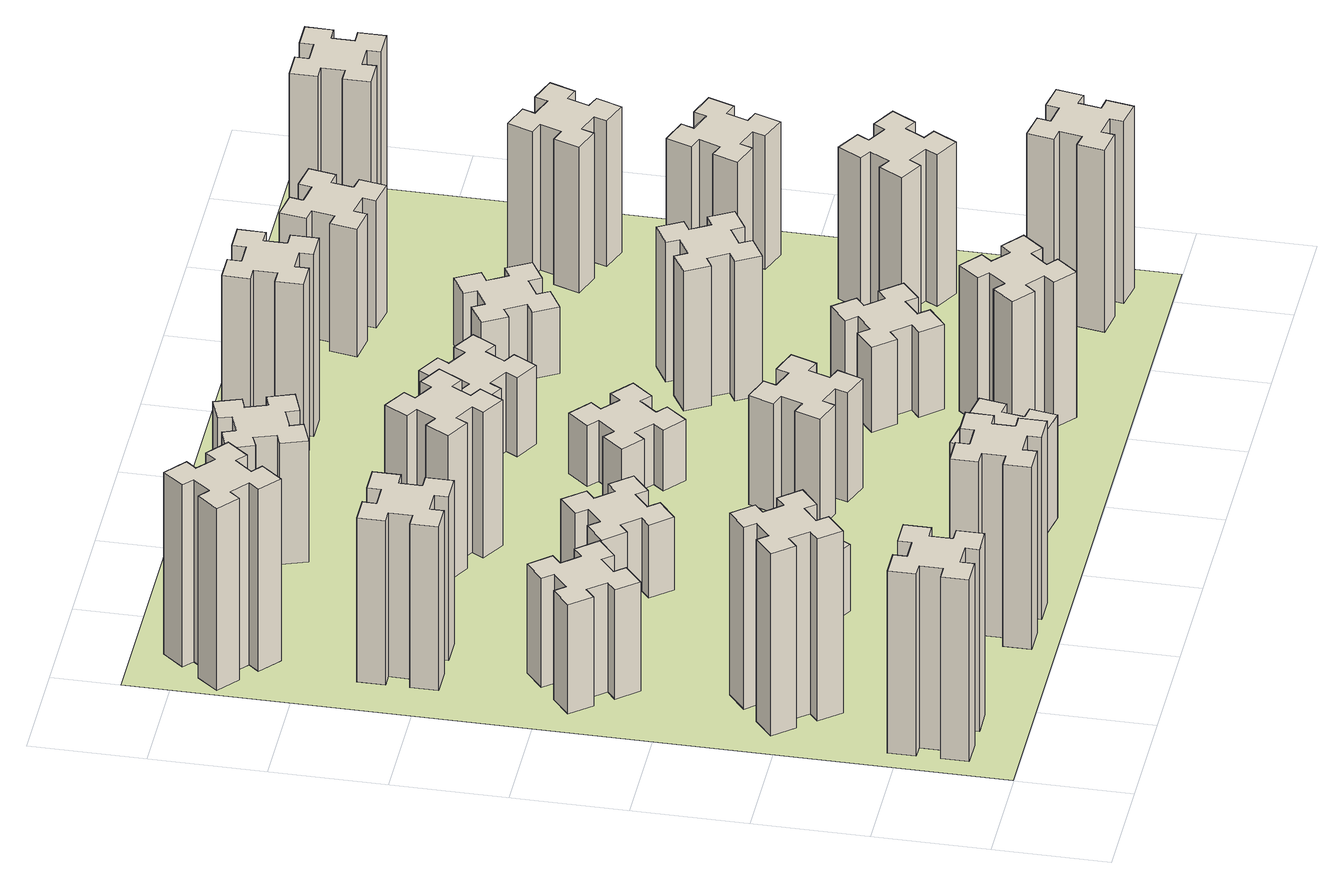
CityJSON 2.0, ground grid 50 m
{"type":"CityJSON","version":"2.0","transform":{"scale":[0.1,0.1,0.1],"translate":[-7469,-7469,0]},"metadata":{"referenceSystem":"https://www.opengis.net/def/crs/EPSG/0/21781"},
"CityObjects":{
"building1":{"type":"Building","attributes":{"class":"1000","function":"1000","usage":"1000","yearOfConstruction":2016,"roofType":"1000","measuredHeight":90,"storeysAboveGround":30,"storeysBelowGround":0},"geometry":[{"type":"Solid","lod":"1","boundaries":[[[[0,1,2,3,4,5,6,7,8,9,10,11,12,13,14,15,16,17,18,19]],[[17,16,20,21]],[[16,15,22,20]],[[15,14,23,22]],[[14,13,24,23]],[[13,12,25,24]],[[12,11,26,25]],[[11,10,27,26]],[[10,9,28,27]],[[9,8,29,28]],[[8,7,30,29]],[[7,6,31,30]],[[6,5,32,31]],[[5,4,33,32]],[[4,3,34,33]],[[3,2,35,34]],[[2,1,36,35]],[[1,0,37,36]],[[0,19,38,37]],[[19,18,39,38]],[[18,17,21,39]],[[24,25,26,27,28,29,30,31,32,33,34,35,36,37,38,39,21,20,22,23]]]]}]},
"building2":{"type":"Building","attributes":{"class":"1000","function":"1000","usage":"1000","yearOfConstruction":2016,"roofType":"1000","measuredHeight":90,"storeysAboveGround":30,"storeysBelowGround":0},"geometry":[{"type":"Solid","lod":"1","boundaries":[[[[40,41,42,43,44,45,46,47,48,49,50,51,52,53,54,55,56,57,58,59]],[[57,56,60,61]],[[56,55,62,60]],[[55,54,63,62]],[[54,53,64,63]],[[53,52,65,64]],[[52,51,66,65]],[[51,50,67,66]],[[50,49,68,67]],[[49,48,69,68]],[[48,47,70,69]],[[47,46,71,70]],[[46,45,72,71]],[[45,44,73,72]],[[44,43,74,73]],[[43,42,75,74]],[[42,41,76,75]],[[41,40,77,76]],[[40,59,78,77]],[[59,58,79,78]],[[58,57,61,79]],[[64,65,66,67,68,69,70,71,72,73,74,75,76,77,78,79,61,60,62,63]]]]}]},
"building3":{"type":"Building","attributes":{"class":"1000","function":"1000","usage":"1000","yearOfConstruction":2016,"roofType":"1000","measuredHeight":54,"storeysAboveGround":30,"storeysBelowGround":0},"geometry":[{"type":"Solid","lod":"1","boundaries":[[[[80,81,82,83,84,85,86,87,88,89,90,91,92,93,94,95,96,97,98,99]],[[97,96,100,101]],[[96,95,102,100]],[[95,94,103,102]],[[94,93,104,103]],[[93,92,105,104]],[[92,91,106,105]],[[91,90,107,106]],[[90,89,108,107]],[[89,88,109,108]],[[88,87,110,109]],[[87,86,111,110]],[[86,85,112,111]],[[85,84,113,112]],[[84,83,114,113]],[[83,82,115,114]],[[82,81,116,115]],[[81,80,117,116]],[[80,99,118,117]],[[99,98,119,118]],[[98,97,101,119]],[[104,105,106,107,108,109,110,111,112,113,114,115,116,117,118,119,101,100,102,103]]]]}]},
"building4":{"type":"Building","attributes":{"class":"1000","function":"1000","usage":"1000","yearOfConstruction":2016,"roofType":"1000","measuredHeight":81,"storeysAboveGround":30,"storeysBelowGround":0},"geometry":[{"type":"Solid","lod":"1","boundaries":[[[[120,121,122,123,124,125,126,127,128,129,130,131,132,133,134,135,136,137,138,139]],[[137,136,140,141]],[[136,135,142,140]],[[135,134,143,142]],[[134,133,144,143]],[[133,132,145,144]],[[132,131,146,145]],[[131,130,147,146]],[[130,129,148,147]],[[129,128,149,148]],[[128,127,150,149]],[[127,126,151,150]],[[126,125,152,151]],[[125,124,153,152]],[[124,123,154,153]],[[123,122,155,154]],[[122,121,156,155]],[[121,120,157,156]],[[120,139,158,157]],[[139,138,159,158]],[[138,137,141,159]],[[144,145,146,147,148,149,150,151,152,153,154,155,156,157,158,159,141,140,142,143]]]]}]},
"building5":{"type":"Building","attributes":{"class":"1000","function":"1000","usage":"1000","yearOfConstruction":2016,"roofType":"1000","measuredHeight":90,"storeysAboveGround":30,"storeysBelowGround":0},"geometry":[{"type":"Solid","lod":"1","boundaries":[[[[160,161,162,163,164,165,166,167,168,169,170,171,172,173,174,175,176,177,178,179]],[[177,176,180,181]],[[176,175,182,180]],[[175,174,183,182]],[[174,173,184,183]],[[173,172,185,184]],[[172,171,186,185]],[[171,170,187,186]],[[170,169,188,187]],[[169,168,189,188]],[[168,167,190,189]],[[167,166,191,190]],[[166,165,192,191]],[[165,164,193,192]],[[164,163,194,193]],[[163,162,195,194]],[[162,161,196,195]],[[161,160,197,196]],[[160,179,198,197]],[[179,178,199,198]],[[178,177,181,199]],[[184,185,186,187,188,189,190,191,192,193,194,195,196,197,198,199,181,180,182,183]]]]}]},
"building6":{"type":"Building","attributes":{"class":"1000","function":"1000","usage":"1000","yearOfConstruction":2016,"roofType":"1000","measuredHeight":90,"storeysAboveGround":30,"storeysBelowGround":0},"geometry":[{"type":"Solid","lod":"1","boundaries":[[[[200,201,202,203,204,205,206,207,208,209,210,211,212,213,214,215,216,217,218,219]],[[217,216,220,221]],[[216,215,222,220]],[[215,214,223,222]],[[214,213,224,223]],[[213,212,225,224]],[[212,211,226,225]],[[211,210,227,226]],[[210,209,228,227]],[[209,208,229,228]],[[208,207,230,229]],[[207,206,231,230]],[[206,205,232,231]],[[205,204,233,232]],[[204,203,234,233]],[[203,202,235,234]],[[202,201,236,235]],[[201,200,237,236]],[[200,219,238,237]],[[219,218,239,238]],[[218,217,221,239]],[[224,225,226,227,228,229,230,231,232,233,234,235,236,237,238,239,221,220,222,223]]]]}]},
"building7":{"type":"Building","attributes":{"class":"1000","function":"1000","usage":"1000","yearOfConstruction":2016,"roofType":"1000","measuredHeight":33,"storeysAboveGround":30,"storeysBelowGround":0},"geometry":[{"type":"Solid","lod":"1","boundaries":[[[[240,241,242,243,244,245,246,247,248,249,250,251,252,253,254,255,256,257,258,259]],[[257,256,260,261]],[[256,255,262,260]],[[255,254,263,262]],[[254,253,264,263]],[[253,252,265,264]],[[252,251,266,265]],[[251,250,267,266]],[[250,249,268,267]],[[249,248,269,268]],[[248,247,270,269]],[[247,246,271,270]],[[246,245,272,271]],[[245,244,273,272]],[[244,243,274,273]],[[243,242,275,274]],[[242,241,276,275]],[[241,240,277,276]],[[240,259,278,277]],[[259,258,279,278]],[[258,257,261,279]],[[264,265,266,267,268,269,270,271,272,273,274,275,276,277,278,279,261,260,262,263]]]]}]},
"building8":{"type":"Building","attributes":{"class":"1000","function":"1000","usage":"1000","yearOfConstruction":2016,"roofType":"1000","measuredHeight":36,"storeysAboveGround":30,"storeysBelowGround":0},"geometry":[{"type":"Solid","lod":"1","boundaries":[[[[280,281,282,283,284,285,286,287,288,289,290,291,292,293,294,295,296,297,298,299]],[[297,296,300,301]],[[296,295,302,300]],[[295,294,303,302]],[[294,293,304,303]],[[293,292,305,304]],[[292,291,306,305]],[[291,290,307,306]],[[290,289,308,307]],[[289,288,309,308]],[[288,287,310,309]],[[287,286,311,310]],[[286,285,312,311]],[[285,284,313,312]],[[284,283,314,313]],[[283,282,315,314]],[[282,281,316,315]],[[281,280,317,316]],[[280,299,318,317]],[[299,298,319,318]],[[298,297,301,319]],[[304,305,306,307,308,309,310,311,312,313,314,315,316,317,318,319,301,300,302,303]]]]}]},
"building9":{"type":"Building","attributes":{"class":"1000","function":"1000","usage":"1000","yearOfConstruction":2016,"roofType":"1000","measuredHeight":51,"storeysAboveGround":30,"storeysBelowGround":0},"geometry":[{"type":"Solid","lod":"1","boundaries":[[[[320,321,322,323,324,325,326,327,328,329,330,331,332,333,334,335,336,337,338,339]],[[337,336,340,341]],[[336,335,342,340]],[[335,334,343,342]],[[334,333,344,343]],[[333,332,345,344]],[[332,331,346,345]],[[331,330,347,346]],[[330,329,348,347]],[[329,328,349,348]],[[328,327,350,349]],[[327,326,351,350]],[[326,325,352,351]],[[325,324,353,352]],[[324,323,354,353]],[[323,322,355,354]],[[322,321,356,355]],[[321,320,357,356]],[[320,339,358,357]],[[339,338,359,358]],[[338,337,341,359]],[[344,345,346,347,348,349,350,351,352,353,354,355,356,357,358,359,341,340,342,343]]]]}]},
"building10":{"type":"Building","attributes":{"class":"1000","function":"1000","usage":"1000","yearOfConstruction":2016,"roofType":"1000","measuredHeight":72,"storeysAboveGround":30,"storeysBelowGround":0},"geometry":[{"type":"Solid","lod":"1","boundaries":[[[[360,361,362,363,364,365,366,367,368,369,370,371,372,373,374,375,376,377,378,379]],[[377,376,380,381]],[[376,375,382,380]],[[375,374,383,382]],[[374,373,384,383]],[[373,372,385,384]],[[372,371,386,385]],[[371,370,387,386]],[[370,369,388,387]],[[369,368,389,388]],[[368,367,390,389]],[[367,366,391,390]],[[366,365,392,391]],[[365,364,393,392]],[[364,363,394,393]],[[363,362,395,394]],[[362,361,396,395]],[[361,360,397,396]],[[360,379,398,397]],[[379,378,399,398]],[[378,377,381,399]],[[384,385,386,387,388,389,390,391,392,393,394,395,396,397,398,399,381,380,382,383]]]]}]},
"building11":{"type":"Building","attributes":{"class":"1000","function":"1000","usage":"1000","yearOfConstruction":2016,"roofType":"1000","measuredHeight":60,"storeysAboveGround":30,"storeysBelowGround":0},"geometry":[{"type":"Solid","lod":"1","boundaries":[[[[400,401,402,403,404,405,406,407,408,409,410,411,412,413,414,415,416,417,418,419]],[[417,416,420,421]],[[416,415,422,420]],[[415,414,423,422]],[[414,413,424,423]],[[413,412,425,424]],[[412,411,426,425]],[[411,410,427,426]],[[410,409,428,427]],[[409,408,429,428]],[[408,407,430,429]],[[407,406,431,430]],[[406,405,432,431]],[[405,404,433,432]],[[404,403,434,433]],[[403,402,435,434]],[[402,401,436,435]],[[401,400,437,436]],[[400,419,438,437]],[[419,418,439,438]],[[418,417,421,439]],[[424,425,426,427,428,429,430,431,432,433,434,435,436,437,438,439,421,420,422,423]]]]}]},
"building12":{"type":"Building","attributes":{"class":"1000","function":"1000","usage":"1000","yearOfConstruction":2016,"roofType":"1000","measuredHeight":54,"storeysAboveGround":30,"storeysBelowGround":0},"geometry":[{"type":"Solid","lod":"1","boundaries":[[[[440,441,442,443,444,445,446,447,448,449,450,451,452,453,454,455,456,457,458,459]],[[457,456,460,461]],[[456,455,462,460]],[[455,454,463,462]],[[454,453,464,463]],[[453,452,465,464]],[[452,451,466,465]],[[451,450,467,466]],[[450,449,468,467]],[[449,448,469,468]],[[448,447,470,469]],[[447,446,471,470]],[[446,445,472,471]],[[445,444,473,472]],[[444,443,474,473]],[[443,442,475,474]],[[442,441,476,475]],[[441,440,477,476]],[[440,459,478,477]],[[459,458,479,478]],[[458,457,461,479]],[[464,465,466,467,468,469,470,471,472,473,474,475,476,477,478,479,461,460,462,463]]]]}]},
"building13":{"type":"Building","attributes":{"class":"1000","function":"1000","usage":"1000","yearOfConstruction":2016,"roofType":"1000","measuredHeight":30,"storeysAboveGround":30,"storeysBelowGround":0},"geometry":[{"type":"Solid","lod":"1","boundaries":[[[[480,481,482,483,484,485,486,487,488,489,490,491,492,493,494,495,496,497,498,499]],[[497,496,500,501]],[[496,495,502,500]],[[495,494,503,502]],[[494,493,504,503]],[[493,492,505,504]],[[492,491,506,505]],[[491,490,507,506]],[[490,489,508,507]],[[489,488,509,508]],[[488,487,510,509]],[[487,486,511,510]],[[486,485,512,511]],[[485,484,513,512]],[[484,483,514,513]],[[483,482,515,514]],[[482,481,516,515]],[[481,480,517,516]],[[480,499,518,517]],[[499,498,519,518]],[[498,497,501,519]],[[504,505,506,507,508,509,510,511,512,513,514,515,516,517,518,519,501,500,502,503]]]]}]},
"building14":{"type":"Building","attributes":{"class":"1000","function":"1000","usage":"1000","yearOfConstruction":2016,"roofType":"1000","measuredHeight":39,"storeysAboveGround":30,"storeysBelowGround":0},"geometry":[{"type":"Solid","lod":"1","boundaries":[[[[520,521,522,523,524,525,526,527,528,529,530,531,532,533,534,535,536,537,538,539]],[[537,536,540,541]],[[536,535,542,540]],[[535,534,543,542]],[[534,533,544,543]],[[533,532,545,544]],[[532,531,546,545]],[[531,530,547,546]],[[530,529,548,547]],[[529,528,549,548]],[[528,527,550,549]],[[527,526,551,550]],[[526,525,552,551]],[[525,524,553,552]],[[524,523,554,553]],[[523,522,555,554]],[[522,521,556,555]],[[521,520,557,556]],[[520,539,558,557]],[[539,538,559,558]],[[538,537,541,559]],[[544,545,546,547,548,549,550,551,552,553,554,555,556,557,558,559,541,540,542,543]]]]}]},
"building15":{"type":"Building","attributes":{"class":"1000","function":"1000","usage":"1000","yearOfConstruction":2016,"roofType":"1000","measuredHeight":72,"storeysAboveGround":30,"storeysBelowGround":0},"geometry":[{"type":"Solid","lod":"1","boundaries":[[[[560,561,562,563,564,565,566,567,568,569,570,571,572,573,574,575,576,577,578,579]],[[577,576,580,581]],[[576,575,582,580]],[[575,574,583,582]],[[574,573,584,583]],[[573,572,585,584]],[[572,571,586,585]],[[571,570,587,586]],[[570,569,588,587]],[[569,568,589,588]],[[568,567,590,589]],[[567,566,591,590]],[[566,565,592,591]],[[565,564,593,592]],[[564,563,594,593]],[[563,562,595,594]],[[562,561,596,595]],[[561,560,597,596]],[[560,579,598,597]],[[579,578,599,598]],[[578,577,581,599]],[[584,585,586,587,588,589,590,591,592,593,594,595,596,597,598,599,581,580,582,583]]]]}]},
"building16":{"type":"Building","attributes":{"class":"1000","function":"1000","usage":"1000","yearOfConstruction":2016,"roofType":"1000","measuredHeight":90,"storeysAboveGround":30,"storeysBelowGround":0},"geometry":[{"type":"Solid","lod":"1","boundaries":[[[[600,601,602,603,604,605,606,607,608,609,610,611,612,613,614,615,616,617,618,619]],[[617,616,620,621]],[[616,615,622,620]],[[615,614,623,622]],[[614,613,624,623]],[[613,612,625,624]],[[612,611,626,625]],[[611,610,627,626]],[[610,609,628,627]],[[609,608,629,628]],[[608,607,630,629]],[[607,606,631,630]],[[606,605,632,631]],[[605,604,633,632]],[[604,603,634,633]],[[603,602,635,634]],[[602,601,636,635]],[[601,600,637,636]],[[600,619,638,637]],[[619,618,639,638]],[[618,617,621,639]],[[624,625,626,627,628,629,630,631,632,633,634,635,636,637,638,639,621,620,622,623]]]]}]},
"building17":{"type":"Building","attributes":{"class":"1000","function":"1000","usage":"1000","yearOfConstruction":2016,"roofType":"1000","measuredHeight":42,"storeysAboveGround":30,"storeysBelowGround":0},"geometry":[{"type":"Solid","lod":"1","boundaries":[[[[640,641,642,643,644,645,646,647,648,649,650,651,652,653,654,655,656,657,658,659]],[[657,656,660,661]],[[656,655,662,660]],[[655,654,663,662]],[[654,653,664,663]],[[653,652,665,664]],[[652,651,666,665]],[[651,650,667,666]],[[650,649,668,667]],[[649,648,669,668]],[[648,647,670,669]],[[647,646,671,670]],[[646,645,672,671]],[[645,644,673,672]],[[644,643,674,673]],[[643,642,675,674]],[[642,641,676,675]],[[641,640,677,676]],[[640,659,678,677]],[[659,658,679,678]],[[658,657,661,679]],[[664,665,666,667,668,669,670,671,672,673,674,675,676,677,678,679,661,660,662,663]]]]}]},
"building18":{"type":"Building","attributes":{"class":"1000","function":"1000","usage":"1000","yearOfConstruction":2016,"roofType":"1000","measuredHeight":69,"storeysAboveGround":30,"storeysBelowGround":0},"geometry":[{"type":"Solid","lod":"1","boundaries":[[[[680,681,682,683,684,685,686,687,688,689,690,691,692,693,694,695,696,697,698,699]],[[697,696,700,701]],[[696,695,702,700]],[[695,694,703,702]],[[694,693,704,703]],[[693,692,705,704]],[[692,691,706,705]],[[691,690,707,706]],[[690,689,708,707]],[[689,688,709,708]],[[688,687,710,709]],[[687,686,711,710]],[[686,685,712,711]],[[685,684,713,712]],[[684,683,714,713]],[[683,682,715,714]],[[682,681,716,715]],[[681,680,717,716]],[[680,699,718,717]],[[699,698,719,718]],[[698,697,701,719]],[[704,705,706,707,708,709,710,711,712,713,714,715,716,717,718,719,701,700,702,703]]]]}]},
"building19":{"type":"Building","attributes":{"class":"1000","function":"1000","usage":"1000","yearOfConstruction":2016,"roofType":"1000","measuredHeight":33,"storeysAboveGround":30,"storeysBelowGround":0},"geometry":[{"type":"Solid","lod":"1","boundaries":[[[[720,721,722,723,724,725,726,727,728,729,730,731,732,733,734,735,736,737,738,739]],[[737,736,740,741]],[[736,735,742,740]],[[735,734,743,742]],[[734,733,744,743]],[[733,732,745,744]],[[732,731,746,745]],[[731,730,747,746]],[[730,729,748,747]],[[729,728,749,748]],[[728,727,750,749]],[[727,726,751,750]],[[726,725,752,751]],[[725,724,753,752]],[[724,723,754,753]],[[723,722,755,754]],[[722,721,756,755]],[[721,720,757,756]],[[720,739,758,757]],[[739,738,759,758]],[[738,737,741,759]],[[744,745,746,747,748,749,750,751,752,753,754,755,756,757,758,759,741,740,742,743]]]]}]},
"building20":{"type":"Building","attributes":{"class":"1000","function":"1000","usage":"1000","yearOfConstruction":2016,"roofType":"1000","measuredHeight":90,"storeysAboveGround":30,"storeysBelowGround":0},"geometry":[{"type":"Solid","lod":"1","boundaries":[[[[760,761,762,763,764,765,766,767,768,769,770,771,772,773,774,775,776,777,778,779]],[[777,776,780,781]],[[776,775,782,780]],[[775,774,783,782]],[[774,773,784,783]],[[773,772,785,784]],[[772,771,786,785]],[[771,770,787,786]],[[770,769,788,787]],[[769,768,789,788]],[[768,767,790,789]],[[767,766,791,790]],[[766,765,792,791]],[[765,764,793,792]],[[764,763,794,793]],[[763,762,795,794]],[[762,761,796,795]],[[761,760,797,796]],[[760,779,798,797]],[[779,778,799,798]],[[778,777,781,799]],[[784,785,786,787,788,789,790,791,792,793,794,795,796,797,798,799,781,780,782,783]]]]}]},
"building21":{"type":"Building","attributes":{"class":"1000","function":"1000","usage":"1000","yearOfConstruction":2016,"roofType":"1000","measuredHeight":75,"storeysAboveGround":30,"storeysBelowGround":0},"geometry":[{"type":"Solid","lod":"1","boundaries":[[[[800,801,802,803,804,805,806,807,808,809,810,811,812,813,814,815,816,817,818,819]],[[817,816,820,821]],[[816,815,822,820]],[[815,814,823,822]],[[814,813,824,823]],[[813,812,825,824]],[[812,811,826,825]],[[811,810,827,826]],[[810,809,828,827]],[[809,808,829,828]],[[808,807,830,829]],[[807,806,831,830]],[[806,805,832,831]],[[805,804,833,832]],[[804,803,834,833]],[[803,802,835,834]],[[802,801,836,835]],[[801,800,837,836]],[[800,819,838,837]],[[819,818,839,838]],[[818,817,821,839]],[[824,825,826,827,828,829,830,831,832,833,834,835,836,837,838,839,821,820,822,823]]]]}]},
"building22":{"type":"Building","attributes":{"class":"1000","function":"1000","usage":"1000","yearOfConstruction":2016,"roofType":"1000","measuredHeight":63,"storeysAboveGround":30,"storeysBelowGround":0},"geometry":[{"type":"Solid","lod":"1","boundaries":[[[[840,841,842,843,844,845,846,847,848,849,850,851,852,853,854,855,856,857,858,859]],[[857,856,860,861]],[[856,855,862,860]],[[855,854,863,862]],[[854,853,864,863]],[[853,852,865,864]],[[852,851,866,865]],[[851,850,867,866]],[[850,849,868,867]],[[849,848,869,868]],[[848,847,870,869]],[[847,846,871,870]],[[846,845,872,871]],[[845,844,873,872]],[[844,843,874,873]],[[843,842,875,874]],[[842,841,876,875]],[[841,840,877,876]],[[840,859,878,877]],[[859,858,879,878]],[[858,857,861,879]],[[864,865,866,867,868,869,870,871,872,873,874,875,876,877,878,879,861,860,862,863]]]]}]},
"building23":{"type":"Building","attributes":{"class":"1000","function":"1000","usage":"1000","yearOfConstruction":2016,"roofType":"1000","measuredHeight":66,"storeysAboveGround":30,"storeysBelowGround":0},"geometry":[{"type":"Solid","lod":"1","boundaries":[[[[880,881,882,883,884,885,886,887,888,889,890,891,892,893,894,895,896,897,898,899]],[[897,896,900,901]],[[896,895,902,900]],[[895,894,903,902]],[[894,893,904,903]],[[893,892,905,904]],[[892,891,906,905]],[[891,890,907,906]],[[890,889,908,907]],[[889,888,909,908]],[[888,887,910,909]],[[887,886,911,910]],[[886,885,912,911]],[[885,884,913,912]],[[884,883,914,913]],[[883,882,915,914]],[[882,881,916,915]],[[881,880,917,916]],[[880,899,918,917]],[[899,898,919,918]],[[898,897,901,919]],[[904,905,906,907,908,909,910,911,912,913,914,915,916,917,918,919,901,900,902,903]]]]}]},
"building24":{"type":"Building","attributes":{"class":"1000","function":"1000","usage":"1000","yearOfConstruction":2016,"roofType":"1000","measuredHeight":72,"storeysAboveGround":30,"storeysBelowGround":0},"geometry":[{"type":"Solid","lod":"1","boundaries":[[[[920,921,922,923,924,925,926,927,928,929,930,931,932,933,934,935,936,937,938,939]],[[937,936,940,941]],[[936,935,942,940]],[[935,934,943,942]],[[934,933,944,943]],[[933,932,945,944]],[[932,931,946,945]],[[931,930,947,946]],[[930,929,948,947]],[[929,928,949,948]],[[928,927,950,949]],[[927,926,951,950]],[[926,925,952,951]],[[925,924,953,952]],[[924,923,954,953]],[[923,922,955,954]],[[922,921,956,955]],[[921,920,957,956]],[[920,939,958,957]],[[939,938,959,958]],[[938,937,941,959]],[[944,945,946,947,948,949,950,951,952,953,954,955,956,957,958,959,941,940,942,943]]]]}]},
"building25":{"type":"Building","attributes":{"class":"1000","function":"1000","usage":"1000","yearOfConstruction":2016,"roofType":"1000","measuredHeight":90,"storeysAboveGround":30,"storeysBelowGround":0},"geometry":[{"type":"Solid","lod":"1","boundaries":[[[[960,961,962,963,964,965,966,967,968,969,970,971,972,973,974,975,976,977,978,979]],[[977,976,980,981]],[[976,975,982,980]],[[975,974,983,982]],[[974,973,984,983]],[[973,972,985,984]],[[972,971,986,985]],[[971,970,987,986]],[[970,969,988,987]],[[969,968,989,988]],[[968,967,990,989]],[[967,966,991,990]],[[966,965,992,991]],[[965,964,993,992]],[[964,963,994,993]],[[963,962,995,994]],[[962,961,996,995]],[[961,960,997,996]],[[960,979,998,997]],[[979,978,999,998]],[[978,977,981,999]],[[984,985,986,987,988,989,990,991,992,993,994,995,996,997,998,999,981,980,982,983]]]]}]},
"landuse1":{"type":"LandUse","attributes":{"name":"plot1","function":"1010"},"geometry":[{"type":"MultiSurface","lod":"1","boundaries":[[[1000,1001,1002,1003]]]}]}
},
"vertices":[
[165,425,0],[165,325,0],[105,325,0],[105,205,0],[225,205,0],[225,265,0],[325,265,0],[325,205,0],[445,205,0],[445,325,0],[385,325,0],[385,425,0],[445,425,0],[445,545,0],[325,545,0],[325,485,0],[225,485,0],[225,545,0],[105,545,0],[105,425,0],[225,485,900],[225,545,900],[325,485,900],[325,545,900],[445,545,900],[445,425,900],[385,425,900],[385,325,900],[445,325,900],[445,205,900],[325,205,900],[325,265,900],[225,265,900],[225,205,900],[105,205,900],[105,325,900],[165,325,900],[165,425,900],[105,425,900],[105,545,900],
[492,1048,0],[427,1124,0],[473,1163,0],[396,1255,0],[304,1178,0],[343,1132,0],[266,1067,0],[228,1113,0],[136,1036,0],[213,944,0],[259,983,0],[323,906,0],[277,868,0],[354,776,0],[446,853,0],[408,899,0],[484,963,0],[523,917,0],[615,994,0],[538,1086,0],[484,963,900],[523,917,900],[408,899,900],[446,853,900],[354,776,900],[277,868,900],[323,906,900],[259,983,900],[213,944,900],[136,1036,900],[228,1113,900],[266,1067,900],[343,1132,900],[304,1178,900],[396,1255,900],[473,1163,900],[427,1124,900],[492,1048,900],[538,1086,900],[615,994,900],
[492,1888,0],[427,1964,0],[473,2003,0],[396,2095,0],[304,2018,0],[343,1972,0],[266,1907,0],[228,1953,0],[136,1876,0],[213,1784,0],[259,1823,0],[323,1746,0],[277,1708,0],[354,1616,0],[446,1693,0],[408,1739,0],[484,1803,0],[523,1757,0],[615,1834,0],[538,1926,0],[484,1803,540],[523,1757,540],[408,1739,540],[446,1693,540],[354,1616,540],[277,1708,540],[323,1746,540],[259,1823,540],[213,1784,540],[136,1876,540],[228,1953,540],[266,1907,540],[343,1972,540],[304,2018,540],[396,2095,540],[473,2003,540],[427,1964,540],[492,1888,540],[538,1926,540],[615,1834,540],
[485,2545,0],[485,2645,0],[545,2645,0],[545,2765,0],[425,2765,0],[425,2705,0],[325,2705,0],[325,2765,0],[205,2765,0],[205,2645,0],[265,2645,0],[265,2545,0],[205,2545,0],[205,2425,0],[325,2425,0],[325,2485,0],[425,2485,0],[425,2425,0],[545,2425,0],[545,2545,0],[425,2485,810],[425,2425,810],[325,2485,810],[325,2425,810],[205,2425,810],[205,2545,810],[265,2545,810],[265,2645,810],[205,2645,810],[205,2765,810],[325,2765,810],[325,2705,810],[425,2705,810],[425,2765,810],[545,2765,810],[545,2645,810],[485,2645,810],[485,2545,810],[545,2545,810],[545,2425,810],
[1225,225,0],[1225,325,0],[1285,325,0],[1285,445,0],[1165,445,0],[1165,385,0],[1065,385,0],[1065,445,0],[945,445,0],[945,325,0],[1005,325,0],[1005,225,0],[945,225,0],[945,105,0],[1065,105,0],[1065,165,0],[1165,165,0],[1165,105,0],[1285,105,0],[1285,225,0],[1165,165,900],[1165,105,900],[1065,165,900],[1065,105,900],[945,105,900],[945,225,900],[1005,225,900],[1005,325,900],[945,325,900],[945,445,900],[1065,445,900],[1065,385,900],[1165,385,900],[1165,445,900],[1285,445,900],[1285,325,900],[1225,325,900],[1225,225,900],[1285,225,900],[1285,105,900],
[384,3387,0],[308,3452,0],[346,3498,0],[254,3575,0],[177,3483,0],[223,3444,0],[159,3368,0],[113,3406,0],[36,3314,0],[128,3237,0],[166,3283,0],[243,3219,0],[204,3173,0],[296,3096,0],[373,3188,0],[327,3226,0],[392,3303,0],[438,3264,0],[515,3356,0],[423,3433,0],[392,3303,900],[438,3264,900],[327,3226,900],[373,3188,900],[296,3096,900],[204,3173,900],[243,3219,900],[166,3283,900],[128,3237,900],[36,3314,900],[113,3406,900],[159,3368,900],[223,3444,900],[177,3483,900],[254,3575,900],[346,3498,900],[308,3452,900],[384,3387,900],[423,3433,900],[515,3356,900],
[1086,1017,0],[1136,1104,0],[1188,1074,0],[1248,1178,0],[1144,1238,0],[1114,1186,0],[1027,1236,0],[1057,1288,0],[953,1348,0],[893,1244,0],[945,1214,0],[895,1127,0],[843,1157,0],[783,1053,0],[887,993,0],[917,1045,0],[1004,995,0],[974,943,0],[1078,883,0],[1138,987,0],[1004,995,330],[974,943,330],[917,1045,330],[887,993,330],[783,1053,330],[843,1157,330],[895,1127,330],[945,1214,330],[893,1244,330],[953,1348,330],[1057,1288,330],[1027,1236,330],[1114,1186,330],[1144,1238,330],[1248,1178,330],[1188,1074,330],[1136,1104,330],[1086,1017,330],[1138,987,330],[1078,883,330],
[1083,1972,0],[1006,1907,0],[968,1953,0],[876,1876,0],[953,1784,0],[999,1823,0],[1063,1746,0],[1017,1708,0],[1094,1616,0],[1186,1693,0],[1148,1739,0],[1224,1803,0],[1263,1757,0],[1355,1834,0],[1278,1926,0],[1232,1888,0],[1167,1964,0],[1213,2003,0],[1136,2095,0],[1044,2018,0],[1167,1964,360],[1213,2003,360],[1232,1888,360],[1278,1926,360],[1355,1834,360],[1263,1757,360],[1224,1803,360],[1148,1739,360],[1186,1693,360],[1094,1616,360],[1017,1708,360],[1063,1746,360],[999,1823,360],[953,1784,360],[876,1876,360],[968,1953,360],[1006,1907,360],[1083,1972,360],[1044,2018,360],[1136,2095,360],
[1656,444,0],[1638,345,0],[1579,356,0],[1558,237,0],[1677,217,0],[1687,276,0],[1785,258,0],[1775,199,0],[1893,178,0],[1914,297,0],[1855,307,0],[1872,405,0],[1931,395,0],[1952,513,0],[1834,534,0],[1824,475,0],[1725,492,0],[1736,551,0],[1617,572,0],[1597,454,0],[1725,492,510],[1736,551,510],[1824,475,510],[1834,534,510],[1952,513,510],[1931,395,510],[1872,405,510],[1855,307,510],[1914,297,510],[1893,178,510],[1775,199,510],[1785,258,510],[1687,276,510],[1677,217,510],[1558,237,510],[1579,356,510],[1638,345,510],[1656,444,510],[1597,454,510],[1617,572,510],
[1314,2666,0],[1227,2716,0],[1257,2768,0],[1153,2828,0],[1093,2724,0],[1145,2694,0],[1095,2607,0],[1043,2637,0],[983,2533,0],[1087,2473,0],[1117,2525,0],[1204,2475,0],[1174,2423,0],[1278,2363,0],[1338,2467,0],[1286,2497,0],[1336,2584,0],[1388,2554,0],[1448,2658,0],[1344,2718,0],[1336,2584,720],[1388,2554,720],[1286,2497,720],[1338,2467,720],[1278,2363,720],[1174,2423,720],[1204,2475,720],[1117,2525,720],[1087,2473,720],[983,2533,720],[1043,2637,720],[1095,2607,720],[1145,2694,720],[1093,2724,720],[1153,2828,720],[1257,2768,720],[1227,2716,720],[1314,2666,720],[1344,2718,720],[1448,2658,720],
[1125,3456,0],[1031,3422,0],[1010,3478,0],[897,3437,0],[939,3324,0],[995,3345,0],[1029,3251,0],[973,3230,0],[1014,3117,0],[1127,3159,0],[1106,3215,0],[1200,3249,0],[1220,3193,0],[1333,3234,0],[1292,3347,0],[1236,3326,0],[1202,3420,0],[1258,3440,0],[1217,3553,0],[1104,3512,0],[1202,3420,600],[1258,3440,600],[1236,3326,600],[1292,3347,600],[1333,3234,600],[1220,3193,600],[1200,3249,600],[1106,3215,600],[1127,3159,600],[1014,3117,600],[973,3230,600],[1029,3251,600],[995,3345,600],[939,3324,600],[897,3437,600],[1010,3478,600],[1031,3422,600],[1125,3456,600],[1104,3512,600],[1217,3553,600],
[1769,1300,0],[1735,1206,0],[1679,1227,0],[1637,1114,0],[1750,1073,0],[1771,1129,0],[1865,1095,0],[1844,1039,0],[1957,997,0],[1998,1110,0],[1942,1131,0],[1976,1225,0],[2032,1204,0],[2073,1317,0],[1960,1358,0],[1940,1302,0],[1846,1336,0],[1867,1392,0],[1754,1433,0],[1713,1320,0],[1846,1336,540],[1867,1392,540],[1940,1302,540],[1960,1358,540],[2073,1317,540],[2032,1204,540],[1976,1225,540],[1942,1131,540],[1998,1110,540],[1957,997,540],[1844,1039,540],[1865,1095,540],[1771,1129,540],[1750,1073,540],[1637,1114,540],[1679,1227,540],[1735,1206,540],[1769,1300,540],[1713,1320,540],[1754,1433,540],
[1746,1903,0],[1823,1839,0],[1784,1793,0],[1876,1716,0],[1953,1808,0],[1907,1846,0],[1972,1923,0],[2018,1884,0],[2095,1976,0],[2003,2053,0],[1964,2007,0],[1888,2072,0],[1926,2118,0],[1834,2195,0],[1757,2103,0],[1803,2064,0],[1739,1988,0],[1693,2026,0],[1616,1934,0],[1708,1857,0],[1739,1988,300],[1693,2026,300],[1803,2064,300],[1757,2103,300],[1834,2195,300],[1926,2118,300],[1888,2072,300],[1964,2007,300],[2003,2053,300],[2095,1976,300],[2018,1884,300],[1972,1923,300],[1907,1846,300],[1953,1808,300],[1876,1716,300],[1784,1793,300],[1823,1839,300],[1746,1903,300],[1708,1857,300],[1616,1934,300],
[2026,2497,0],[2076,2584,0],[2128,2554,0],[2188,2658,0],[2084,2718,0],[2054,2666,0],[1967,2716,0],[1997,2768,0],[1893,2828,0],[1833,2724,0],[1885,2694,0],[1835,2607,0],[1783,2637,0],[1723,2533,0],[1827,2473,0],[1857,2525,0],[1944,2475,0],[1914,2423,0],[2018,2363,0],[2078,2467,0],[1944,2475,390],[1914,2423,390],[1857,2525,390],[1827,2473,390],[1723,2533,390],[1783,2637,390],[1835,2607,390],[1885,2694,390],[1833,2724,390],[1893,2828,390],[1997,2768,390],[1967,2716,390],[2054,2666,390],[2084,2718,390],[2188,2658,390],[2128,2554,390],[2076,2584,390],[2026,2497,390],[2078,2467,390],[2018,2363,390],
[2486,423,0],[2563,359,0],[2524,313,0],[2616,236,0],[2693,328,0],[2647,366,0],[2712,443,0],[2758,404,0],[2835,496,0],[2743,573,0],[2704,527,0],[2628,592,0],[2666,638,0],[2574,715,0],[2497,623,0],[2543,584,0],[2479,508,0],[2433,546,0],[2356,454,0],[2448,377,0],[2479,508,720],[2433,546,720],[2543,584,720],[2497,623,720],[2574,715,720],[2666,638,720],[2628,592,720],[2704,527,720],[2743,573,720],[2835,496,720],[2758,404,720],[2712,443,720],[2647,366,720],[2693,328,720],[2616,236,720],[2524,313,720],[2563,359,720],[2486,423,720],[2448,377,720],[2356,454,720],
[1965,3385,0],[1965,3485,0],[2025,3485,0],[2025,3605,0],[1905,3605,0],[1905,3545,0],[1805,3545,0],[1805,3605,0],[1685,3605,0],[1685,3485,0],[1745,3485,0],[1745,3385,0],[1685,3385,0],[1685,3265,0],[1805,3265,0],[1805,3325,0],[1905,3325,0],[1905,3265,0],[2025,3265,0],[2025,3385,0],[1905,3325,900],[1905,3265,900],[1805,3325,900],[1805,3265,900],[1685,3265,900],[1685,3385,900],[1745,3385,900],[1745,3485,900],[1685,3485,900],[1685,3605,900],[1805,3605,900],[1805,3545,900],[1905,3545,900],[1905,3605,900],[2025,3605,900],[2025,3485,900],[1965,3485,900],[1965,3385,900],[2025,3385,900],[2025,3265,900],
[2563,1132,0],[2486,1067,0],[2448,1113,0],[2356,1036,0],[2433,944,0],[2479,983,0],[2543,906,0],[2497,868,0],[2574,776,0],[2666,853,0],[2628,899,0],[2704,963,0],[2743,917,0],[2835,994,0],[2758,1086,0],[2712,1048,0],[2647,1124,0],[2693,1163,0],[2616,1255,0],[2524,1178,0],[2647,1124,420],[2693,1163,420],[2712,1048,420],[2758,1086,420],[2835,994,420],[2743,917,420],[2704,963,420],[2628,899,420],[2666,853,420],[2574,776,420],[2497,868,420],[2543,906,420],[2479,983,420],[2433,944,420],[2356,1036,420],[2448,1113,420],[2486,1067,420],[2563,1132,420],[2524,1178,420],[2616,1255,420],
[2475,1744,0],[2525,1657,0],[2473,1627,0],[2533,1523,0],[2637,1583,0],[2607,1635,0],[2694,1685,0],[2724,1633,0],[2828,1693,0],[2768,1797,0],[2716,1767,0],[2666,1854,0],[2718,1884,0],[2658,1988,0],[2554,1928,0],[2584,1876,0],[2497,1826,0],[2467,1878,0],[2363,1818,0],[2423,1714,0],[2497,1826,690],[2467,1878,690],[2584,1876,690],[2554,1928,690],[2658,1988,690],[2718,1884,690],[2666,1854,690],[2716,1767,690],[2768,1797,690],[2828,1693,690],[2724,1633,690],[2694,1685,690],[2607,1635,690],[2637,1583,690],[2533,1523,690],[2473,1627,690],[2525,1657,690],[2475,1744,690],[2423,1714,690],[2363,1818,690],
[2475,2584,0],[2525,2497,0],[2473,2467,0],[2533,2363,0],[2637,2423,0],[2607,2475,0],[2694,2525,0],[2724,2473,0],[2828,2533,0],[2768,2637,0],[2716,2607,0],[2666,2694,0],[2718,2724,0],[2658,2828,0],[2554,2768,0],[2584,2716,0],[2497,2666,0],[2467,2718,0],[2363,2658,0],[2423,2554,0],[2497,2666,330],[2467,2718,330],[2584,2716,330],[2554,2768,330],[2658,2828,330],[2718,2724,330],[2666,2694,330],[2716,2607,330],[2768,2637,330],[2828,2533,330],[2724,2473,330],[2694,2525,330],[2607,2475,330],[2637,2423,330],[2533,2363,330],[2473,2467,330],[2525,2497,330],[2475,2584,330],[2423,2554,330],[2363,2658,330],
[3504,475,0],[3405,492,0],[3416,551,0],[3297,572,0],[3277,454,0],[3336,444,0],[3318,345,0],[3259,356,0],[3238,237,0],[3357,217,0],[3367,276,0],[3465,258,0],[3455,199,0],[3573,178,0],[3594,297,0],[3535,307,0],[3552,405,0],[3611,395,0],[3632,513,0],[3514,534,0],[3552,405,900],[3611,395,900],[3535,307,900],[3594,297,900],[3573,178,900],[3455,199,900],[3465,258,900],[3367,276,900],[3357,217,900],[3238,237,900],[3259,356,900],[3318,345,900],[3336,444,900],[3277,454,900],[3297,572,900],[3416,551,900],[3405,492,900],[3504,475,900],[3514,534,900],[3632,513,900],
[3434,1186,0],[3347,1236,0],[3377,1288,0],[3273,1348,0],[3213,1244,0],[3265,1214,0],[3215,1127,0],[3163,1157,0],[3103,1053,0],[3207,993,0],[3237,1045,0],[3324,995,0],[3294,943,0],[3398,883,0],[3458,987,0],[3406,1017,0],[3456,1104,0],[3508,1074,0],[3568,1178,0],[3464,1238,0],[3456,1104,750],[3508,1074,750],[3406,1017,750],[3458,987,750],[3398,883,750],[3294,943,750],[3324,995,750],[3237,1045,750],[3207,993,750],[3103,1053,750],[3163,1157,750],[3215,1127,750],[3265,1214,750],[3213,1244,750],[3273,1348,750],[3377,1288,750],[3347,1236,750],[3434,1186,750],[3464,1238,750],[3568,1178,750],
[2596,3404,0],[2578,3305,0],[2519,3316,0],[2498,3197,0],[2617,3177,0],[2627,3236,0],[2725,3218,0],[2715,3159,0],[2833,3138,0],[2854,3257,0],[2795,3267,0],[2812,3365,0],[2871,3355,0],[2892,3473,0],[2774,3494,0],[2764,3435,0],[2665,3452,0],[2676,3511,0],[2557,3532,0],[2537,3414,0],[2665,3452,630],[2676,3511,630],[2764,3435,630],[2774,3494,630],[2892,3473,630],[2871,3355,630],[2812,3365,630],[2795,3267,630],[2854,3257,630],[2833,3138,630],[2715,3159,630],[2725,3218,630],[2627,3236,630],[2617,3177,630],[2498,3197,630],[2519,3316,630],[2578,3305,630],[2596,3404,630],[2537,3414,630],[2557,3532,630],
[3520,1942,0],[3426,1976,0],[3447,2032,0],[3334,2073,0],[3293,1960,0],[3349,1940,0],[3315,1846,0],[3259,1867,0],[3217,1754,0],[3330,1713,0],[3351,1769,0],[3445,1735,0],[3424,1679,0],[3537,1637,0],[3578,1750,0],[3522,1771,0],[3556,1865,0],[3612,1844,0],[3653,1957,0],[3540,1998,0],[3556,1865,660],[3612,1844,660],[3522,1771,660],[3578,1750,660],[3537,1637,660],[3424,1679,660],[3445,1735,660],[3351,1769,660],[3330,1713,660],[3217,1754,660],[3259,1867,660],[3315,1846,660],[3349,1940,660],[3293,1960,660],[3334,2073,660],[3447,2032,660],[3426,1976,660],[3520,1942,660],[3540,1998,660],[3653,1957,660],
[3420,2582,0],[3326,2616,0],[3347,2672,0],[3234,2713,0],[3193,2600,0],[3249,2580,0],[3215,2486,0],[3159,2507,0],[3117,2394,0],[3230,2353,0],[3251,2409,0],[3345,2375,0],[3324,2319,0],[3437,2277,0],[3478,2390,0],[3422,2411,0],[3456,2505,0],[3512,2484,0],[3553,2597,0],[3440,2638,0],[3456,2505,720],[3512,2484,720],[3422,2411,720],[3478,2390,720],[3437,2277,720],[3324,2319,720],[3345,2375,720],[3251,2409,720],[3230,2353,720],[3117,2394,720],[3159,2507,720],[3215,2486,720],[3249,2580,720],[3193,2600,720],[3234,2713,720],[3347,2672,720],[3326,2616,720],[3420,2582,720],[3440,2638,720],[3553,2597,720],
[3285,3325,0],[3385,3325,0],[3385,3265,0],[3505,3265,0],[3505,3385,0],[3445,3385,0],[3445,3485,0],[3505,3485,0],[3505,3605,0],[3385,3605,0],[3385,3545,0],[3285,3545,0],[3285,3605,0],[3165,3605,0],[3165,3485,0],[3225,3485,0],[3225,3385,0],[3165,3385,0],[3165,3265,0],[3285,3265,0],[3225,3385,900],[3165,3385,900],[3225,3485,900],[3165,3485,900],[3165,3605,900],[3285,3605,900],[3285,3545,900],[3385,3545,900],[3385,3605,900],[3505,3605,900],[3505,3485,900],[3445,3485,900],[3445,3385,900],[3505,3385,900],[3505,3265,900],[3385,3265,900],[3385,3325,900],[3285,3325,900],[3285,3265,900],[3165,3265,900],
[5,3705,0],[3705,3705,0],[3705,5,0],[5,5,0]
]}
